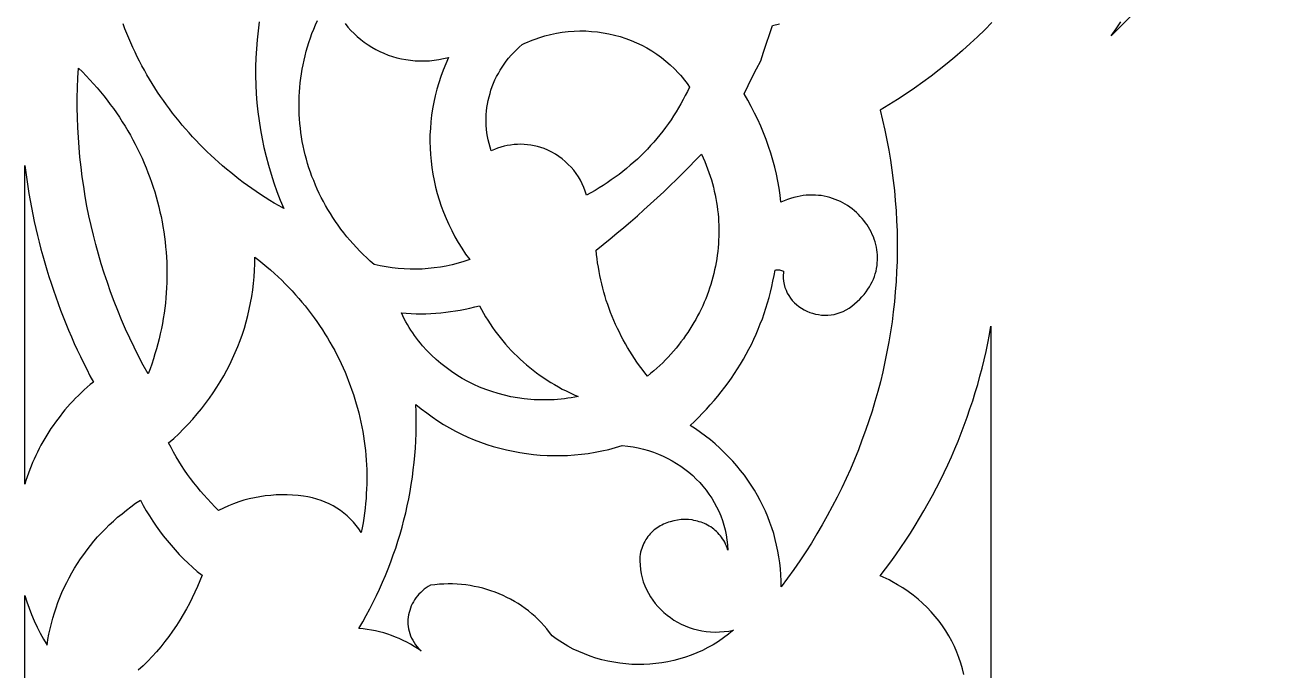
# Model space of a CAD drawing. Extents: x 1908 to 2928, y -299 to 721.
# Drawn here: x 2007.6 to 2110.3, y 305.5 to 359 of the extents above; entities that cross this region are included whole.
import ezdxf

# ---------------------------------------------------------------- set-up
doc = ezdxf.new("R2010")
doc.units = 0
doc.layers.add('BITMAP_LAYER', color=18, linetype='CONTINUOUS')

msp = doc.modelspace()

# ---------------------------------------------------------------- linework, layer by layer
at = {"layer": 'BITMAP_LAYER'}
for points in [[(2117.91, 378.47), (2097.51, 358.07), (2097.92, 358.65), (2098.31, 359.24)], [(2026.97, 359.23), (2026.87, 358.48), (2026.79, 357.74), (2026.73, 357), (2026.69, 356.25), (2026.66, 355.5), (2026.66, 354.76), (2026.68, 354.01), (2026.72, 353.27), (2026.77, 352.52), (2026.85, 351.78), (2026.95, 351.03), (2027.06, 350.29), (2027.2, 349.55), (2027.35, 348.82), (2027.53, 348.09), (2027.72, 347.35), (2027.94, 346.63), (2028.17, 345.91), (2028.42, 345.19), (2028.7, 344.47), (2028.99, 343.76), (2028.6, 343.99), (2028.21, 344.21), (2027.83, 344.45), (2027.45, 344.68), (2027.08, 344.93), (2026.71, 345.17), (2026.35, 345.42), (2025.99, 345.68), (2025.63, 345.94), (2025.28, 346.21), (2024.94, 346.47), (2024.6, 346.75), (2024.26, 347.03), (2023.93, 347.31), (2023.6, 347.6), (2023.28, 347.89), (2022.96, 348.18), (2022.65, 348.48), (2022.34, 348.78), (2022.03, 349.09), (2021.74, 349.4), (2021.44, 349.72), (2021.15, 350.04), (2020.87, 350.36), (2020.59, 350.68), (2020.32, 351.01), (2020.05, 351.35), (2019.79, 351.68), (2019.53, 352.02), (2019.28, 352.37), (2019.03, 352.71), (2018.79, 353.06), (2018.55, 353.42), (2018.32, 353.77), (2018.1, 354.13), (2017.88, 354.49), (2017.66, 354.86), (2017.46, 355.23), (2017.25, 355.6), (2017.06, 355.97), (2016.86, 356.35), (2016.68, 356.73), (2016.5, 357.11), (2016.32, 357.5), (2016.16, 357.89), (2015.99, 358.28), (2015.84, 358.67), (2015.69, 359.06)], [(2034.08, 359.09), (2034.31, 358.8), (2034.55, 358.52), (2034.81, 358.26), (2035.08, 358.01), (2035.37, 357.77), (2035.66, 357.54), (2035.97, 357.33), (2036.28, 357.13), (2036.61, 356.95), (2036.95, 356.78), (2037.29, 356.63), (2037.64, 356.49), (2038, 356.37), (2038.36, 356.26), (2038.73, 356.18), (2039.11, 356.11), (2039.49, 356.05), (2039.87, 356.02), (2040.26, 356), (2040.65, 356), (2041.05, 356.02), (2041.44, 356.05), (2041.84, 356.11), (2042.23, 356.19), (2042.63, 356.28), (2042.4, 355.77), (2042.19, 355.24), (2041.99, 354.72), (2041.82, 354.19), (2041.67, 353.66), (2041.53, 353.12), (2041.41, 352.58), (2041.31, 352.04), (2041.23, 351.5), (2041.17, 350.96), (2041.13, 350.41), (2041.1, 349.87), (2041.1, 349.32), (2041.11, 348.78), (2041.14, 348.24), (2041.19, 347.7), (2041.25, 347.16), (2041.34, 346.62), (2041.44, 346.08), (2041.56, 345.55), (2041.7, 345.02), (2041.85, 344.49), (2042.03, 343.97), (2042.22, 343.46), (2042.43, 342.95), (2042.65, 342.44), (2042.9, 341.94), (2043.16, 341.44), (2043.44, 340.96), (2043.74, 340.48), (2044.05, 340), (2044.39, 339.54), (2043.91, 339.38), (2043.43, 339.24), (2042.94, 339.11), (2042.45, 339.01), (2041.96, 338.92), (2041.46, 338.85), (2040.96, 338.8), (2040.46, 338.76), (2039.96, 338.75), (2039.46, 338.75), (2038.96, 338.77), (2038.46, 338.81), (2037.96, 338.86), (2037.46, 338.94), (2036.97, 339.03), (2036.47, 339.14), (2036.16, 339.41), (2035.86, 339.69), (2035.57, 339.97), (2035.28, 340.25), (2035.01, 340.54), (2034.73, 340.84), (2034.47, 341.14), (2034.22, 341.44), (2033.97, 341.75), (2033.73, 342.06), (2033.5, 342.38), (2033.27, 342.7), (2033.06, 343.02), (2032.85, 343.35), (2032.65, 343.68), (2032.46, 344.01), (2032.27, 344.35), (2032.1, 344.69), (2031.93, 345.03), (2031.77, 345.38), (2031.61, 345.72), (2031.47, 346.08), (2031.33, 346.43), (2031.2, 346.78), (2031.08, 347.14), (2030.97, 347.5), (2030.87, 347.86), (2030.77, 348.23), (2030.68, 348.59), (2030.6, 348.96), (2030.53, 349.33), (2030.47, 349.7), (2030.41, 350.07), (2030.37, 350.44), (2030.33, 350.82), (2030.3, 351.19), (2030.28, 351.56), (2030.26, 351.94), (2030.26, 352.31), (2030.26, 352.69), (2030.27, 353.06), (2030.29, 353.44), (2030.32, 353.81), (2030.36, 354.19), (2030.4, 354.56), (2030.46, 354.94), (2030.52, 355.31), (2030.59, 355.68), (2030.67, 356.06), (2030.76, 356.43), (2030.86, 356.8), (2030.96, 357.17), (2031.08, 357.53), (2031.2, 357.9), (2031.33, 358.26), (2031.47, 358.62), (2031.62, 358.98), (2031.78, 359.34)], [(2087.63, 359.18), (2087.04, 358.58), (2086.43, 358), (2085.82, 357.43), (2085.19, 356.87), (2084.56, 356.32), (2083.91, 355.78), (2083.25, 355.25), (2082.59, 354.74), (2081.91, 354.24), (2081.22, 353.75), (2080.52, 353.27), (2079.82, 352.8), (2079.1, 352.35), (2078.38, 351.91), (2078.58, 351.09), (2078.77, 350.27), (2078.94, 349.44), (2079.09, 348.6), (2079.23, 347.77), (2079.35, 346.94), (2079.46, 346.1), (2079.56, 345.27), (2079.63, 344.43), (2079.69, 343.59), (2079.74, 342.75), (2079.77, 341.91), (2079.79, 341.07), (2079.79, 340.23), (2079.77, 339.39), (2079.74, 338.56), (2079.69, 337.72), (2079.63, 336.88), (2079.56, 336.05), (2079.46, 335.21), (2079.36, 334.38), (2079.23, 333.55), (2079.09, 332.72), (2078.94, 331.89), (2078.77, 331.07), (2078.59, 330.24), (2078.39, 329.42), (2078.17, 328.61), (2077.94, 327.79), (2077.7, 326.98), (2077.44, 326.17), (2077.16, 325.37), (2076.87, 324.57), (2076.57, 323.77), (2076.25, 322.98), (2075.91, 322.19), (2075.56, 321.41), (2075.19, 320.63), (2074.81, 319.85), (2074.41, 319.08), (2074, 318.32), (2073.58, 317.56), (2073.14, 316.81), (2072.68, 316.06), (2072.21, 315.32), (2071.72, 314.59), (2071.22, 313.86), (2070.7, 313.14), (2070.17, 312.43), (2070.17, 312.93), (2070.15, 313.43), (2070.11, 313.93), (2070.06, 314.42), (2069.99, 314.91), (2069.9, 315.4), (2069.8, 315.88), (2069.69, 316.36), (2069.56, 316.84), (2069.41, 317.31), (2069.25, 317.77), (2069.07, 318.23), (2068.88, 318.69), (2068.67, 319.13), (2068.45, 319.58), (2068.21, 320.01), (2067.96, 320.44), (2067.7, 320.86), (2067.42, 321.27), (2067.13, 321.68), (2066.82, 322.07), (2066.5, 322.46), (2066.17, 322.84), (2065.83, 323.21), (2065.47, 323.57), (2065.1, 323.92), (2064.72, 324.27), (2064.33, 324.6), (2063.92, 324.92), (2063.51, 325.22), (2063.08, 325.52), (2062.64, 325.81), (2062.99, 326.13), (2063.33, 326.47), (2063.67, 326.81), (2063.99, 327.15), (2064.31, 327.5), (2064.62, 327.86), (2064.93, 328.22), (2065.22, 328.58), (2065.51, 328.96), (2065.79, 329.33), (2066.06, 329.72), (2066.32, 330.1), (2066.57, 330.49), (2066.82, 330.89), (2067.05, 331.29), (2067.28, 331.7), (2067.5, 332.11), (2067.71, 332.52), (2067.91, 332.94), (2068.1, 333.36), (2068.28, 333.78), (2068.45, 334.21), (2068.62, 334.64), (2068.77, 335.08), (2068.92, 335.52), (2069.05, 335.96), (2069.18, 336.4), (2069.3, 336.85), (2069.4, 337.3), (2069.5, 337.76), (2069.59, 338.21), (2069.67, 338.67), (2069.76, 338.68), (2069.85, 338.69), (2069.94, 338.69), (2070.03, 338.68), (2070.12, 338.66), (2070.21, 338.64), (2070.29, 338.61), (2070.37, 338.57), (2070.36, 338.42), (2070.35, 338.28), (2070.35, 338.01), (2070.37, 337.74), (2070.42, 337.49), (2070.49, 337.24), (2070.58, 337), (2070.68, 336.77), (2070.81, 336.56), (2070.95, 336.35), (2071.1, 336.16), (2071.27, 335.97), (2071.46, 335.81), (2071.65, 335.65), (2071.86, 335.51), (2072.08, 335.38), (2072.3, 335.27), (2072.54, 335.17), (2072.78, 335.09), (2073.02, 335.03), (2073.27, 334.98), (2073.53, 334.95), (2073.79, 334.93), (2074.05, 334.94), (2074.31, 334.96), (2074.56, 335), (2074.82, 335.07), (2075.07, 335.15), (2075.32, 335.25), (2075.57, 335.38), (2075.81, 335.52), (2076.04, 335.69), (2076.26, 335.88), (2076.48, 336.07), (2076.68, 336.26), (2076.87, 336.46), (2077.05, 336.66), (2077.21, 336.87), (2077.36, 337.08), (2077.49, 337.29), (2077.61, 337.5), (2077.72, 337.71), (2077.82, 337.93), (2077.9, 338.15), (2077.97, 338.37), (2078.03, 338.59), (2078.08, 338.81), (2078.12, 339.04), (2078.14, 339.26), (2078.15, 339.48), (2078.16, 339.7), (2078.15, 339.93), (2078.13, 340.15), (2078.1, 340.36), (2078.06, 340.58), (2078.01, 340.8), (2077.95, 341.01), (2077.88, 341.22), (2077.81, 341.43), (2077.72, 341.63), (2077.63, 341.84), (2077.52, 342.03), (2077.41, 342.23), (2077.29, 342.42), (2077.16, 342.6), (2077.02, 342.78), (2076.88, 342.95), (2076.73, 343.12), (2076.57, 343.29), (2076.41, 343.44), (2076.24, 343.59), (2076.06, 343.74), (2075.87, 343.88), (2075.68, 344.01), (2075.49, 344.13), (2075.29, 344.24), (2075.08, 344.35), (2074.87, 344.44), (2074.65, 344.53), (2074.43, 344.61), (2074.21, 344.68), (2073.98, 344.74), (2073.74, 344.79), (2073.5, 344.84), (2073.26, 344.86), (2073.02, 344.88), (2072.77, 344.89), (2072.52, 344.89), (2072.26, 344.87), (2072.01, 344.84), (2071.75, 344.8), (2071.49, 344.75), (2071.23, 344.69), (2070.96, 344.61), (2070.7, 344.52), (2070.43, 344.41), (2070.16, 344.29), (2070.09, 344.88), (2070, 345.47), (2069.9, 346.05), (2069.78, 346.63), (2069.64, 347.21), (2069.49, 347.79), (2069.32, 348.36), (2069.13, 348.92), (2068.93, 349.49), (2068.72, 350.04), (2068.49, 350.59), (2068.24, 351.14), (2067.98, 351.68), (2067.7, 352.21), (2067.41, 352.74), (2067.11, 353.26), (2067.44, 353.96), (2067.79, 354.65), (2068.14, 355.34), (2068.49, 356.01), (2068.72, 356.73), (2068.95, 357.47), (2069.2, 358.2), (2069.45, 358.93), (2070.04, 359.08)], [(2085.3, 305.16), (2085.19, 305.64), (2085.05, 306.11), (2084.9, 306.58), (2084.72, 307.03), (2084.53, 307.48), (2084.31, 307.93), (2084.07, 308.36), (2083.82, 308.78), (2083.54, 309.19), (2083.25, 309.59), (2082.94, 309.98), (2082.61, 310.36), (2082.26, 310.73), (2081.89, 311.08), (2081.51, 311.42), (2081.11, 311.74), (2080.7, 312.05), (2080.26, 312.34), (2079.82, 312.61), (2079.35, 312.87), (2079.11, 313), (2078.87, 313.11), (2078.63, 313.23), (2078.38, 313.33), (2078.82, 313.91), (2079.25, 314.5), (2079.67, 315.09), (2080.09, 315.69), (2080.49, 316.29), (2080.88, 316.89), (2081.27, 317.5), (2081.64, 318.12), (2082, 318.74), (2082.36, 319.36), (2082.7, 319.99), (2083.03, 320.62), (2083.36, 321.26), (2083.67, 321.9), (2083.98, 322.55), (2084.27, 323.2), (2084.55, 323.85), (2084.83, 324.51), (2085.09, 325.17), (2085.34, 325.83), (2085.58, 326.5), (2085.81, 327.17), (2086.04, 327.84), (2086.25, 328.52), (2086.45, 329.2), (2086.64, 329.88), (2086.82, 330.56), (2086.99, 331.25), (2087.14, 331.94), (2087.29, 332.63), (2087.43, 333.33), (2087.55, 334.02), (2087.55, 298.8)], [(2007.55, 285.88), (2007.55, 311.72), (2007.72, 311.19), (2007.91, 310.66), (2008.11, 310.13), (2008.33, 309.61), (2008.57, 309.1), (2008.83, 308.6), (2009.1, 308.1), (2009.4, 307.61), (2009.47, 308.06), (2009.55, 308.51), (2009.64, 308.95), (2009.75, 309.4), (2009.87, 309.84), (2010, 310.27), (2010.14, 310.7), (2010.29, 311.13), (2010.46, 311.55), (2010.63, 311.97), (2010.82, 312.38), (2011.02, 312.79), (2011.23, 313.19), (2011.45, 313.59), (2011.68, 313.98), (2011.92, 314.37), (2012.17, 314.75), (2012.43, 315.12), (2012.71, 315.49), (2012.99, 315.85), (2013.28, 316.21), (2013.58, 316.56), (2013.9, 316.9), (2014.22, 317.23), (2014.55, 317.56), (2014.89, 317.88), (2015.24, 318.19), (2015.6, 318.49), (2015.96, 318.79), (2016.34, 319.07), (2016.73, 319.35), (2017.12, 319.62), (2017.36, 319.18), (2017.61, 318.74), (2017.87, 318.31), (2018.14, 317.88), (2018.42, 317.47), (2018.71, 317.06), (2019.02, 316.65), (2019.33, 316.26), (2019.66, 315.87), (2020, 315.49), (2020.34, 315.12), (2020.7, 314.75), (2021.07, 314.4), (2021.44, 314.05), (2021.83, 313.71), (2022.23, 313.39), (2022.05, 312.92), (2021.85, 312.46), (2021.64, 312), (2021.42, 311.53), (2021.18, 311.06), (2020.93, 310.6), (2020.67, 310.14), (2020.39, 309.68), (2020.1, 309.22), (2019.79, 308.77), (2019.48, 308.33), (2019.15, 307.9), (2018.81, 307.47), (2018.46, 307.06), (2018.1, 306.65), (2017.73, 306.26), (2017.34, 305.88), (2016.95, 305.52)]]:
    msp.add_lwpolyline(points, dxfattribs=at)
for points in [[(2054, 358.48), (2054.48, 358.45), (2054.97, 358.4), (2055.44, 358.33), (2055.92, 358.25), (2056.39, 358.14), (2056.85, 358.01), (2057.31, 357.86), (2057.76, 357.69), (2058.2, 357.51), (2058.63, 357.3), (2059.05, 357.08), (2059.47, 356.83), (2059.87, 356.57), (2060.26, 356.29), (2060.63, 355.99), (2061, 355.68), (2061.35, 355.34), (2061.68, 354.99), (2061.84, 354.81), (2062, 354.62), (2062.15, 354.43), (2062.3, 354.23), (2062.44, 354.04), (2062.58, 353.83), (2062.42, 353.48), (2062.24, 353.13), (2062.06, 352.79), (2061.88, 352.45), (2061.68, 352.11), (2061.48, 351.78), (2061.27, 351.45), (2061.06, 351.13), (2060.84, 350.81), (2060.61, 350.49), (2060.37, 350.18), (2060.13, 349.88), (2059.88, 349.58), (2059.63, 349.28), (2059.37, 348.99), (2059.1, 348.7), (2058.83, 348.42), (2058.55, 348.15), (2058.27, 347.87), (2057.98, 347.61), (2057.68, 347.35), (2057.38, 347.1), (2057.07, 346.85), (2056.76, 346.6), (2056.44, 346.37), (2056.11, 346.14), (2055.78, 345.91), (2055.45, 345.69), (2055.11, 345.48), (2054.77, 345.27), (2054.42, 345.07), (2054.06, 344.88), (2053.96, 345.2), (2053.85, 345.51), (2053.71, 345.81), (2053.56, 346.11), (2053.39, 346.4), (2053.2, 346.67), (2053, 346.94), (2052.78, 347.19), (2052.55, 347.43), (2052.3, 347.66), (2052.04, 347.88), (2051.77, 348.08), (2051.48, 348.27), (2051.18, 348.44), (2050.87, 348.6), (2050.55, 348.74), (2050.28, 348.83), (2050.01, 348.91), (2049.73, 348.97), (2049.46, 349.02), (2049.18, 349.06), (2048.9, 349.08), (2048.62, 349.09), (2048.34, 349.08), (2048.06, 349.07), (2047.78, 349.03), (2047.5, 348.99), (2047.23, 348.93), (2046.96, 348.86), (2046.69, 348.77), (2046.43, 348.67), (2046.17, 348.56), (2046.08, 348.85), (2045.99, 349.15), (2045.93, 349.45), (2045.87, 349.75), (2045.82, 350.05), (2045.79, 350.35), (2045.76, 350.65), (2045.75, 350.95), (2045.75, 351.25), (2045.76, 351.55), (2045.79, 351.84), (2045.82, 352.14), (2045.87, 352.43), (2045.92, 352.73), (2045.99, 353.02), (2046.07, 353.3), (2046.15, 353.59), (2046.25, 353.87), (2046.36, 354.15), (2046.48, 354.43), (2046.62, 354.7), (2046.76, 354.97), (2046.91, 355.23), (2047.07, 355.49), (2047.24, 355.74), (2047.42, 355.99), (2047.61, 356.23), (2047.82, 356.47), (2048.03, 356.7), (2048.25, 356.92), (2048.48, 357.14), (2048.72, 357.35), (2048.95, 357.46), (2049.18, 357.56), (2049.42, 357.66), (2049.65, 357.76), (2049.89, 357.84), (2050.12, 357.92), (2050.36, 358), (2050.6, 358.07), (2051.08, 358.19), (2051.57, 358.29), (2052.05, 358.37), (2052.54, 358.43), (2053.03, 358.47), (2053.51, 358.48)], [(2012.32, 355.09), (2012.63, 354.77), (2012.94, 354.44), (2013.24, 354.11), (2013.53, 353.78), (2013.82, 353.44), (2014.1, 353.1), (2014.37, 352.75), (2014.63, 352.4), (2014.89, 352.05), (2015.14, 351.69), (2015.39, 351.33), (2015.62, 350.96), (2015.85, 350.59), (2016.08, 350.22), (2016.29, 349.85), (2016.5, 349.47), (2016.7, 349.09), (2016.89, 348.71), (2017.08, 348.32), (2017.26, 347.93), (2017.43, 347.54), (2017.6, 347.15), (2017.75, 346.75), (2017.9, 346.35), (2018.05, 345.95), (2018.18, 345.55), (2018.31, 345.15), (2018.43, 344.74), (2018.54, 344.33), (2018.65, 343.92), (2018.74, 343.51), (2018.83, 343.1), (2018.92, 342.68), (2018.99, 342.27), (2019.06, 341.85), (2019.12, 341.43), (2019.17, 341.01), (2019.21, 340.59), (2019.25, 340.17), (2019.28, 339.75), (2019.3, 339.33), (2019.31, 338.91), (2019.32, 338.48), (2019.32, 338.06), (2019.31, 337.64), (2019.29, 337.21), (2019.26, 336.79), (2019.23, 336.36), (2019.19, 335.94), (2019.14, 335.52), (2019.08, 335.09), (2019.02, 334.67), (2018.94, 334.25), (2018.86, 333.82), (2018.77, 333.4), (2018.67, 332.98), (2018.57, 332.56), (2018.45, 332.14), (2018.33, 331.73), (2018.2, 331.31), (2018.06, 330.89), (2017.92, 330.48), (2017.76, 330.07), (2017.36, 330.8), (2016.97, 331.54), (2016.6, 332.29), (2016.24, 333.04), (2015.9, 333.79), (2015.57, 334.55), (2015.25, 335.31), (2014.95, 336.08), (2014.66, 336.86), (2014.39, 337.63), (2014.13, 338.41), (2013.88, 339.2), (2013.65, 339.99), (2013.43, 340.78), (2013.23, 341.57), (2013.04, 342.37), (2012.86, 343.17), (2012.7, 343.98), (2012.56, 344.78), (2012.43, 345.59), (2012.31, 346.4), (2012.21, 347.21), (2012.12, 348.03), (2012.05, 348.84), (2011.99, 349.66), (2011.94, 350.48), (2011.92, 351.3), (2011.9, 352.12), (2011.9, 352.94), (2011.92, 353.76), (2011.95, 354.59), (2011.99, 355.41)], [(2063.72, 347.97), (2063.85, 347.67), (2063.97, 347.37), (2064.09, 347.06), (2064.2, 346.76), (2064.3, 346.45), (2064.4, 346.14), (2064.49, 345.84), (2064.57, 345.53), (2064.64, 345.22), (2064.71, 344.91), (2064.77, 344.59), (2064.83, 344.28), (2064.87, 343.97), (2064.91, 343.66), (2064.95, 343.34), (2064.98, 343.03), (2065, 342.72), (2065.01, 342.4), (2065.02, 342.09), (2065.02, 341.78), (2065.01, 341.47), (2065, 341.16), (2064.98, 340.84), (2064.96, 340.53), (2064.92, 340.22), (2064.89, 339.91), (2064.84, 339.61), (2064.79, 339.3), (2064.73, 338.99), (2064.67, 338.69), (2064.6, 338.38), (2064.52, 338.08), (2064.44, 337.78), (2064.35, 337.48), (2064.25, 337.18), (2064.15, 336.89), (2064.04, 336.59), (2063.93, 336.3), (2063.81, 336.01), (2063.68, 335.72), (2063.55, 335.44), (2063.41, 335.15), (2063.26, 334.87), (2063.11, 334.59), (2062.95, 334.32), (2062.79, 334.04), (2062.62, 333.77), (2062.44, 333.5), (2062.26, 333.24), (2062.08, 332.97), (2061.88, 332.72), (2061.68, 332.46), (2061.48, 332.21), (2061.27, 331.96), (2061.05, 331.71), (2060.83, 331.47), (2060.6, 331.23), (2060.37, 331), (2060.13, 330.77), (2059.88, 330.54), (2059.63, 330.32), (2059.37, 330.1), (2059.11, 329.88), (2058.88, 330.17), (2058.66, 330.46), (2058.45, 330.75), (2058.24, 331.05), (2058.03, 331.34), (2057.84, 331.65), (2057.64, 331.95), (2057.46, 332.26), (2057.28, 332.57), (2057.1, 332.88), (2056.94, 333.2), (2056.78, 333.52), (2056.62, 333.84), (2056.47, 334.16), (2056.33, 334.49), (2056.19, 334.82), (2056.06, 335.15), (2055.93, 335.48), (2055.82, 335.81), (2055.7, 336.15), (2055.6, 336.49), (2055.5, 336.83), (2055.4, 337.17), (2055.32, 337.52), (2055.24, 337.86), (2055.16, 338.21), (2055.1, 338.56), (2055.04, 338.91), (2054.98, 339.26), (2054.94, 339.61), (2054.9, 339.96), (2054.86, 340.32), (2055.44, 340.78), (2056.01, 341.25), (2056.58, 341.72), (2057.15, 342.2), (2057.71, 342.68), (2058.27, 343.17), (2058.82, 343.66), (2059.37, 344.16), (2059.91, 344.66), (2060.45, 345.16), (2060.98, 345.67), (2061.51, 346.18), (2062.04, 346.7), (2062.56, 347.22), (2063.07, 347.74), (2063.58, 348.27)], [(2007.63, 346.76), (2007.71, 346.17), (2007.8, 345.59), (2007.89, 345.01), (2007.99, 344.43), (2008.1, 343.85), (2008.22, 343.27), (2008.34, 342.7), (2008.46, 342.12), (2008.6, 341.55), (2008.74, 340.98), (2008.89, 340.41), (2009.04, 339.84), (2009.21, 339.27), (2009.37, 338.7), (2009.55, 338.14), (2009.73, 337.58), (2009.92, 337.02), (2010.11, 336.46), (2010.31, 335.9), (2010.52, 335.35), (2010.73, 334.79), (2010.95, 334.24), (2011.18, 333.69), (2011.41, 333.15), (2011.65, 332.6), (2011.9, 332.06), (2012.15, 331.52), (2012.41, 330.99), (2012.68, 330.45), (2012.95, 329.92), (2013.23, 329.39), (2012.97, 329.18), (2012.72, 328.96), (2012.47, 328.74), (2012.23, 328.51), (2012, 328.28), (2011.76, 328.05), (2011.54, 327.82), (2011.31, 327.58), (2011.1, 327.33), (2010.88, 327.09), (2010.68, 326.84), (2010.47, 326.58), (2010.28, 326.33), (2010.08, 326.07), (2009.9, 325.8), (2009.72, 325.54), (2009.54, 325.27), (2009.37, 325), (2009.2, 324.72), (2009.04, 324.45), (2008.89, 324.17), (2008.74, 323.88), (2008.59, 323.6), (2008.46, 323.31), (2008.32, 323.02), (2008.2, 322.73), (2008.08, 322.44), (2007.96, 322.14), (2007.85, 321.84), (2007.75, 321.54), (2007.65, 321.24), (2007.55, 320.93), (2007.55, 347.34)], [(2026.94, 339.48), (2027.26, 339.22), (2027.59, 338.95), (2027.9, 338.68), (2028.22, 338.4), (2028.52, 338.11), (2028.82, 337.83), (2029.12, 337.53), (2029.41, 337.24), (2029.69, 336.94), (2029.97, 336.63), (2030.24, 336.33), (2030.5, 336.01), (2030.76, 335.7), (2031.01, 335.38), (2031.26, 335.06), (2031.5, 334.73), (2031.74, 334.4), (2031.96, 334.07), (2032.19, 333.73), (2032.4, 333.39), (2032.61, 333.05), (2032.82, 332.71), (2033.01, 332.36), (2033.21, 332.01), (2033.39, 331.65), (2033.57, 331.3), (2033.74, 330.94), (2033.91, 330.58), (2034.07, 330.21), (2034.22, 329.85), (2034.36, 329.48), (2034.5, 329.11), (2034.64, 328.73), (2034.76, 328.36), (2034.88, 327.98), (2035, 327.6), (2035.1, 327.22), (2035.2, 326.84), (2035.29, 326.45), (2035.38, 326.07), (2035.46, 325.68), (2035.53, 325.29), (2035.6, 324.9), (2035.66, 324.51), (2035.71, 324.11), (2035.75, 323.72), (2035.79, 323.33), (2035.82, 322.93), (2035.84, 322.53), (2035.86, 322.14), (2035.87, 321.74), (2035.87, 321.34), (2035.87, 320.94), (2035.85, 320.54), (2035.83, 320.14), (2035.81, 319.74), (2035.77, 319.34), (2035.73, 318.94), (2035.68, 318.54), (2035.62, 318.13), (2035.56, 317.73), (2035.49, 317.33), (2035.41, 316.93), (2035.21, 317.23), (2034.99, 317.52), (2034.76, 317.79), (2034.52, 318.05), (2034.25, 318.3), (2033.98, 318.53), (2033.69, 318.75), (2033.39, 318.95), (2033.08, 319.13), (2032.75, 319.3), (2032.42, 319.45), (2032.08, 319.59), (2031.73, 319.7), (2031.37, 319.8), (2031, 319.88), (2030.63, 319.93), (2030.18, 319.99), (2029.72, 320.03), (2029.27, 320.05), (2028.81, 320.06), (2028.36, 320.04), (2027.91, 320.01), (2027.46, 319.96), (2027.01, 319.9), (2026.57, 319.81), (2026.13, 319.71), (2025.69, 319.6), (2025.26, 319.46), (2024.84, 319.31), (2024.42, 319.15), (2024.01, 318.96), (2023.6, 318.76), (2023.29, 319.07), (2022.98, 319.39), (2022.68, 319.71), (2022.38, 320.04), (2022.1, 320.37), (2021.82, 320.71), (2021.55, 321.05), (2021.28, 321.4), (2021.03, 321.75), (2020.78, 322.11), (2020.54, 322.47), (2020.31, 322.84), (2020.08, 323.21), (2019.87, 323.59), (2019.66, 323.97), (2019.46, 324.35), (2019.88, 324.73), (2020.3, 325.12), (2020.7, 325.51), (2021.08, 325.91), (2021.46, 326.33), (2021.82, 326.75), (2022.18, 327.17), (2022.51, 327.61), (2022.84, 328.05), (2023.15, 328.5), (2023.46, 328.96), (2023.74, 329.42), (2024.02, 329.9), (2024.28, 330.37), (2024.53, 330.86), (2024.76, 331.34), (2024.98, 331.84), (2025.19, 332.34), (2025.39, 332.84), (2025.57, 333.35), (2025.73, 333.87), (2025.88, 334.38), (2026.02, 334.91), (2026.14, 335.43), (2026.25, 335.96), (2026.35, 336.49), (2026.43, 337.03), (2026.49, 337.57), (2026.54, 338.11), (2026.58, 338.65), (2026.6, 339.2), (2026.6, 339.75)], [(2045.36, 335.41), (2045.53, 335.11), (2045.71, 334.8), (2045.89, 334.51), (2046.08, 334.21), (2046.27, 333.92), (2046.48, 333.64), (2046.68, 333.36), (2046.9, 333.08), (2047.12, 332.81), (2047.35, 332.54), (2047.58, 332.28), (2047.82, 332.02), (2048.06, 331.77), (2048.31, 331.53), (2048.57, 331.28), (2048.83, 331.05), (2049.1, 330.82), (2049.37, 330.59), (2049.65, 330.37), (2049.93, 330.16), (2050.22, 329.95), (2050.52, 329.75), (2050.81, 329.55), (2051.12, 329.36), (2051.42, 329.18), (2051.74, 329), (2052.05, 328.82), (2052.37, 328.66), (2052.7, 328.5), (2053.03, 328.35), (2053.36, 328.2), (2053.08, 328.14), (2052.8, 328.09), (2052.52, 328.05), (2052.24, 328.01), (2051.95, 327.98), (2051.67, 327.95), (2051.39, 327.93), (2051.11, 327.92), (2050.83, 327.91), (2050.55, 327.91), (2050.27, 327.91), (2049.99, 327.92), (2049.72, 327.93), (2049.44, 327.95), (2048.89, 328), (2048.34, 328.08), (2047.8, 328.18), (2047.27, 328.3), (2046.75, 328.44), (2046.23, 328.6), (2045.72, 328.78), (2045.21, 328.98), (2044.72, 329.2), (2044.24, 329.44), (2043.77, 329.7), (2043.31, 329.98), (2042.87, 330.27), (2042.43, 330.59), (2042.01, 330.92), (2041.61, 331.26), (2041.22, 331.63), (2040.84, 332.01), (2040.49, 332.41), (2040.31, 332.61), (2040.15, 332.82), (2039.98, 333.03), (2039.82, 333.25), (2039.67, 333.47), (2039.52, 333.7), (2039.37, 333.92), (2039.24, 334.16), (2039.1, 334.39), (2038.97, 334.63), (2038.85, 334.87), (2038.73, 335.12), (2039.14, 335.09), (2039.54, 335.07), (2039.95, 335.06), (2040.36, 335.05), (2040.77, 335.06), (2041.18, 335.08), (2041.59, 335.1), (2042, 335.14), (2042.4, 335.18), (2042.81, 335.23), (2043.21, 335.29), (2043.61, 335.36), (2044.01, 335.44), (2044.41, 335.52), (2044.81, 335.62), (2045.2, 335.72)], [(2040.38, 327.19), (2040.83, 326.84), (2041.28, 326.51), (2041.75, 326.19), (2042.23, 325.89), (2042.72, 325.6), (2043.21, 325.33), (2043.72, 325.08), (2044.23, 324.84), (2044.75, 324.62), (2045.27, 324.42), (2045.8, 324.23), (2046.34, 324.06), (2046.88, 323.91), (2047.43, 323.77), (2047.98, 323.66), (2048.54, 323.55), (2049.1, 323.47), (2049.66, 323.4), (2050.22, 323.35), (2050.79, 323.32), (2051.36, 323.3), (2051.93, 323.3), (2052.5, 323.32), (2053.07, 323.36), (2053.64, 323.42), (2054.2, 323.49), (2054.77, 323.58), (2055.34, 323.69), (2055.9, 323.82), (2056.46, 323.97), (2057.02, 324.13), (2057.47, 324.09), (2057.91, 324.02), (2058.35, 323.94), (2058.78, 323.84), (2059.2, 323.72), (2059.61, 323.58), (2060.01, 323.43), (2060.4, 323.26), (2060.79, 323.07), (2061.16, 322.87), (2061.52, 322.65), (2061.87, 322.42), (2062.21, 322.18), (2062.53, 321.92), (2062.85, 321.65), (2063.15, 321.36), (2063.43, 321.07), (2063.7, 320.76), (2063.96, 320.44), (2064.2, 320.11), (2064.43, 319.77), (2064.64, 319.42), (2064.83, 319.06), (2065.01, 318.7), (2065.17, 318.32), (2065.31, 317.93), (2065.44, 317.54), (2065.54, 317.14), (2065.63, 316.74), (2065.69, 316.32), (2065.74, 315.91), (2065.76, 315.48), (2065.71, 315.65), (2065.64, 315.81), (2065.57, 315.97), (2065.5, 316.12), (2065.42, 316.26), (2065.33, 316.4), (2065.24, 316.54), (2065.15, 316.66), (2065.05, 316.78), (2064.94, 316.9), (2064.83, 317.01), (2064.72, 317.11), (2064.6, 317.21), (2064.48, 317.3), (2064.35, 317.39), (2064.22, 317.47), (2064.09, 317.54), (2063.95, 317.61), (2063.82, 317.68), (2063.68, 317.74), (2063.54, 317.79), (2063.39, 317.83), (2063.25, 317.88), (2063.1, 317.91), (2062.95, 317.94), (2062.8, 317.97), (2062.5, 318), (2062.19, 318.01), (2061.89, 318), (2061.59, 317.96), (2061.29, 317.91), (2061, 317.83), (2060.85, 317.79), (2060.71, 317.74), (2060.57, 317.68), (2060.43, 317.62), (2060.3, 317.55), (2060.17, 317.48), (2060.04, 317.4), (2059.91, 317.32), (2059.79, 317.23), (2059.67, 317.14), (2059.56, 317.04), (2059.45, 316.93), (2059.34, 316.82), (2059.24, 316.71), (2059.15, 316.59), (2059.06, 316.47), (2058.97, 316.34), (2058.89, 316.2), (2058.82, 316.06), (2058.75, 315.92), (2058.69, 315.77), (2058.63, 315.61), (2058.59, 315.46), (2058.54, 315.29), (2058.51, 315.12), (2058.48, 314.95), (2058.47, 314.58), (2058.49, 314.22), (2058.52, 313.87), (2058.58, 313.52), (2058.66, 313.18), (2058.76, 312.85), (2058.88, 312.52), (2059.02, 312.21), (2059.18, 311.9), (2059.35, 311.61), (2059.54, 311.32), (2059.75, 311.05), (2059.97, 310.79), (2060.21, 310.54), (2060.46, 310.31), (2060.73, 310.09), (2061.01, 309.88), (2061.3, 309.68), (2061.6, 309.51), (2061.91, 309.34), (2062.23, 309.2), (2062.56, 309.07), (2062.9, 308.96), (2063.25, 308.87), (2063.6, 308.79), (2063.96, 308.74), (2064.33, 308.7), (2064.7, 308.68), (2065.08, 308.69), (2065.46, 308.72), (2065.84, 308.76), (2066.22, 308.83), (2066.02, 308.67), (2065.82, 308.51), (2065.41, 308.2), (2064.99, 307.91), (2064.55, 307.64), (2064.11, 307.4), (2063.66, 307.17), (2063.2, 306.96), (2062.73, 306.78), (2062.26, 306.61), (2061.78, 306.46), (2061.29, 306.33), (2060.8, 306.23), (2060.31, 306.14), (2059.81, 306.07), (2059.31, 306.03), (2058.81, 306), (2058.31, 306), (2057.81, 306.01), (2057.31, 306.05), (2056.81, 306.1), (2056.31, 306.18), (2055.82, 306.28), (2055.33, 306.39), (2054.84, 306.53), (2054.36, 306.69), (2053.89, 306.87), (2053.42, 307.07), (2052.96, 307.28), (2052.51, 307.52), (2052.07, 307.79), (2051.64, 308.07), (2051.43, 308.21), (2051.22, 308.37), (2051, 308.66), (2050.78, 308.94), (2050.55, 309.21), (2050.31, 309.47), (2050.06, 309.73), (2049.8, 309.97), (2049.54, 310.2), (2049.26, 310.43), (2048.98, 310.64), (2048.69, 310.85), (2048.4, 311.04), (2048.09, 311.22), (2047.78, 311.4), (2047.47, 311.56), (2047.15, 311.71), (2046.82, 311.85), (2046.49, 311.99), (2046.15, 312.11), (2045.81, 312.21), (2045.47, 312.31), (2045.12, 312.4), (2044.77, 312.47), (2044.42, 312.54), (2044.06, 312.59), (2043.7, 312.63), (2043.34, 312.65), (2042.97, 312.67), (2042.61, 312.67), (2042.24, 312.66), (2041.88, 312.64), (2041.51, 312.61), (2041.14, 312.56), (2040.96, 312.46), (2040.79, 312.35), (2040.63, 312.23), (2040.47, 312.1), (2040.33, 311.97), (2040.19, 311.83), (2040.06, 311.68), (2039.94, 311.52), (2039.83, 311.36), (2039.73, 311.19), (2039.63, 311.02), (2039.55, 310.85), (2039.48, 310.67), (2039.42, 310.48), (2039.37, 310.3), (2039.33, 310.11), (2039.3, 309.92), (2039.28, 309.72), (2039.28, 309.53), (2039.28, 309.34), (2039.3, 309.14), (2039.33, 308.95), (2039.37, 308.75), (2039.43, 308.56), (2039.5, 308.37), (2039.58, 308.18), (2039.67, 308), (2039.78, 307.81), (2039.9, 307.64), (2040.04, 307.46), (2040.19, 307.29), (2040.36, 307.13), (2040.07, 307.32), (2039.78, 307.5), (2039.49, 307.68), (2039.18, 307.84), (2038.88, 307.99), (2038.56, 308.14), (2038.25, 308.27), (2037.92, 308.39), (2037.6, 308.51), (2037.27, 308.61), (2036.93, 308.7), (2036.6, 308.78), (2036.25, 308.85), (2035.91, 308.91), (2035.56, 308.95), (2035.22, 308.99), (2035.53, 309.52), (2035.83, 310.06), (2036.12, 310.6), (2036.4, 311.15), (2036.66, 311.7), (2036.92, 312.25), (2037.17, 312.81), (2037.41, 313.37), (2037.64, 313.93), (2037.86, 314.5), (2038.06, 315.07), (2038.26, 315.64), (2038.45, 316.22), (2038.62, 316.8), (2038.79, 317.38), (2038.94, 317.97), (2039.09, 318.55), (2039.22, 319.14), (2039.34, 319.73), (2039.45, 320.33), (2039.55, 320.92), (2039.64, 321.52), (2039.72, 322.12), (2039.79, 322.72), (2039.85, 323.32), (2039.89, 323.92), (2039.93, 324.52), (2039.95, 325.13), (2039.97, 325.73), (2039.97, 326.34), (2039.96, 326.94), (2039.94, 327.55)]]:
    msp.add_lwpolyline(points, close=True, dxfattribs=at)

doc.saveas('drawing.dxf')
